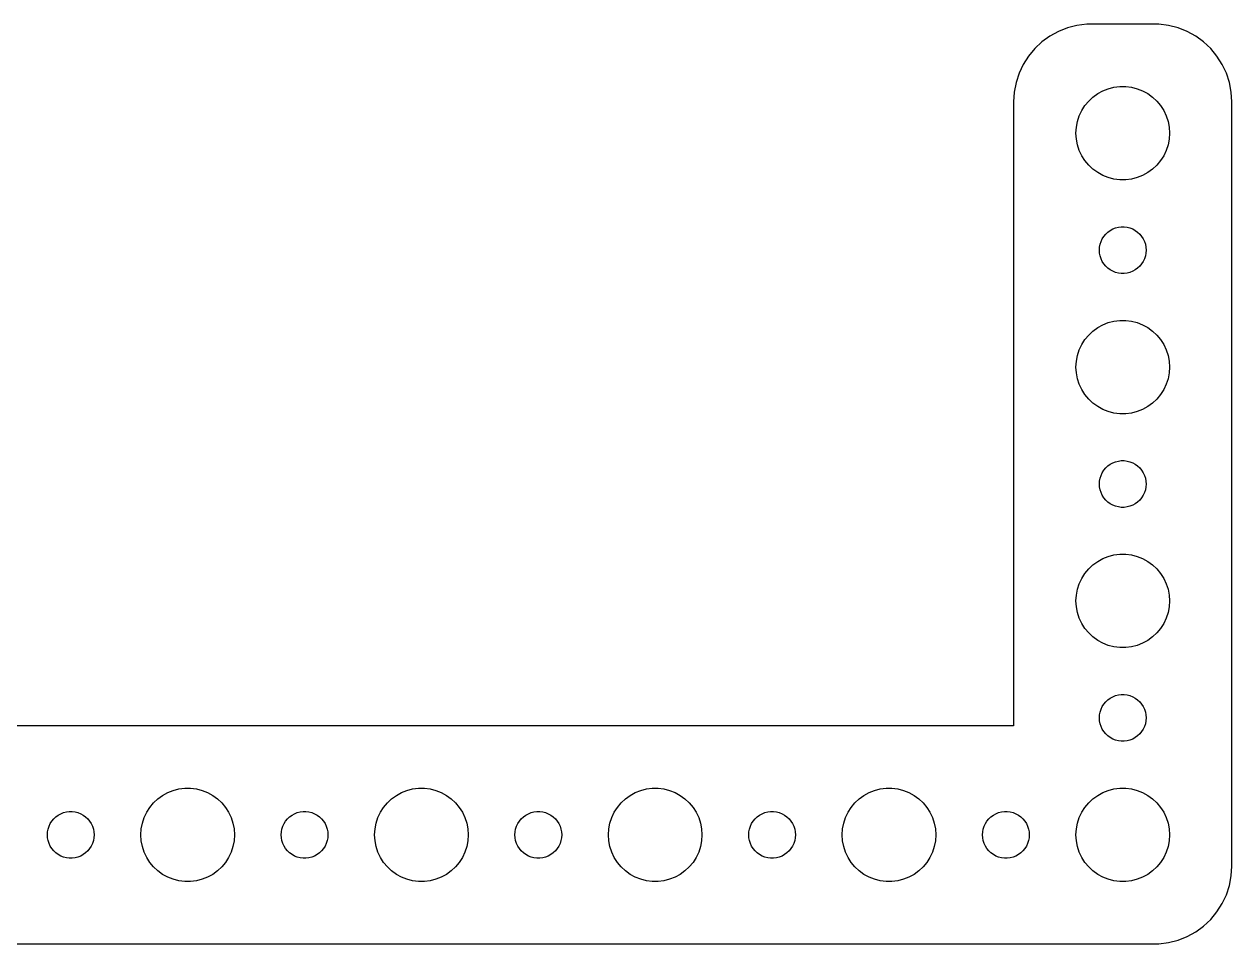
# Model space of a CAD drawing. Header units: metres. Extents: x -74 to 74, y -29 to 29.
# Drawn here: x -3 to 74.5, y -29.5 to 29.5 of the extents above; entities that cross this region are included whole.
import ezdxf

# ---------------------------------------------------------------- set-up
doc = ezdxf.new("R2010")
doc.units = ezdxf.units.M

msp = doc.modelspace()

# ---------------------------------------------------------------- linework, layer by layer
for p, q in [((65.1861, 29.4901), (64.5631, 29.4114)), ((69.8139, 29.4901), (65.1861, 29.4901)), ((70.4369, 29.4114), (69.8139, 29.4901)), ((62.8209, 28.7216), (62.3129, 28.3526)), ((63.3711, 29.0241), (62.8209, 28.7216)), ((63.9549, 29.2553), (63.3711, 29.0241)), ((64.5631, 29.4114), (63.9549, 29.2553)), ((71.0451, 29.2553), (70.4369, 29.4114)), ((71.6289, 29.0241), (71.0451, 29.2553)), ((72.1791, 28.7216), (71.6289, 29.0241)), ((72.6871, 28.3526), (72.1791, 28.7216)), ((61.8551, 27.9227), (61.4549, 27.4389)), ((62.3129, 28.3526), (61.8551, 27.9227)), ((73.1448, 27.9227), (72.6871, 28.3526)), ((73.5451, 27.4389), (73.1448, 27.9227)), ((61.4549, 27.4389), (61.1185, 26.9088)), ((73.8815, 26.9088), (73.5451, 27.4389)), ((61.1185, 26.9088), (60.8511, 26.3406)), ((74.1489, 26.3406), (73.8815, 26.9088)), ((60.6571, 25.7434), (60.5394, 25.1267)), ((60.8511, 26.3406), (60.6571, 25.7434)), ((74.3429, 25.7434), (74.1489, 26.3406)), ((74.4606, 25.1267), (74.3429, 25.7434)), ((60.5394, 25.1267), (60.5, 24.5)), ((65.3131, 24.5536), (65.5877, 24.8115)), ((65.5877, 24.8115), (65.8925, 25.033)), ((65.8925, 25.033), (66.2227, 25.2145)), ((66.2227, 25.2145), (66.573, 25.3532)), ((66.573, 25.3532), (66.9379, 25.4469)), ((66.9379, 25.4469), (67.3116, 25.4941)), ((67.3116, 25.4941), (67.6884, 25.4941)), ((67.6884, 25.4941), (68.0621, 25.4469)), ((68.0621, 25.4469), (68.427, 25.3532)), ((68.427, 25.3532), (68.7773, 25.2145)), ((68.7773, 25.2145), (69.1075, 25.033)), ((69.1075, 25.033), (69.4123, 24.8115)), ((69.4123, 24.8115), (69.6869, 24.5536)), ((74.5, 24.5), (74.4606, 25.1267)), ((60.5, 24.5), (60.5, -15.5099)), ((64.8711, 23.9453), (65.073, 24.2634)), ((65.073, 24.2634), (65.3131, 24.5536)), ((69.6869, 24.5536), (69.927, 24.2634)), ((69.927, 24.2634), (70.1289, 23.9453)), ((74.5, -24.5), (74.5, 24.5)), ((64.5943, 23.2461), (64.7107, 23.6044)), ((64.7107, 23.6044), (64.8711, 23.9453)), ((70.1289, 23.9453), (70.2893, 23.6044)), ((70.2893, 23.6044), (70.4057, 23.2461)), ((64.5, 22.5), (64.5237, 22.876)), ((64.5237, 22.124), (64.5, 22.5)), ((64.5237, 22.876), (64.5943, 23.2461)), ((70.4057, 23.2461), (70.4763, 22.876)), ((70.4763, 22.876), (70.5, 22.5)), ((70.5, 22.5), (70.4763, 22.124)), ((64.5943, 21.7539), (64.5237, 22.124)), ((64.7107, 21.3956), (64.5943, 21.7539)), ((70.4057, 21.7539), (70.2893, 21.3956)), ((70.4763, 22.124), (70.4057, 21.7539)), ((64.8711, 21.0547), (64.7107, 21.3956)), ((65.073, 20.7366), (64.8711, 21.0547)), ((70.1289, 21.0547), (69.927, 20.7366)), ((70.2893, 21.3956), (70.1289, 21.0547)), ((65.3131, 20.4464), (65.073, 20.7366)), ((65.5877, 20.1884), (65.3131, 20.4464)), ((65.8925, 19.967), (65.5877, 20.1884)), ((69.4123, 20.1884), (69.1075, 19.967)), ((69.6869, 20.4464), (69.4123, 20.1884)), ((69.927, 20.7366), (69.6869, 20.4464)), ((66.2227, 19.7855), (65.8925, 19.967)), ((66.573, 19.6468), (66.2227, 19.7855)), ((66.9379, 19.5531), (66.573, 19.6468)), ((67.3116, 19.5059), (66.9379, 19.5531)), ((67.6884, 19.5059), (67.3116, 19.5059)), ((68.0621, 19.5531), (67.6884, 19.5059)), ((68.427, 19.6468), (68.0621, 19.5531)), ((68.7773, 19.7855), (68.427, 19.6468)), ((69.1075, 19.967), (68.7773, 19.7855)), ((66.6963, 16.2665), (66.8613, 16.3572)), ((66.8613, 16.3572), (67.0365, 16.4266)), ((67.0365, 16.4266), (67.2189, 16.4734)), ((67.2189, 16.4734), (67.4058, 16.497)), ((67.4058, 16.497), (67.5942, 16.497)), ((67.5942, 16.497), (67.7811, 16.4734)), ((67.7811, 16.4734), (67.9635, 16.4266)), ((67.9635, 16.4266), (68.1387, 16.3572)), ((68.1387, 16.3572), (68.3037, 16.2665)), ((66.0471, 15.373), (66.1053, 15.5522)), ((66.1053, 15.5522), (66.1855, 15.7226)), ((66.1855, 15.7226), (66.2865, 15.8817)), ((66.2865, 15.8817), (66.4065, 16.0268)), ((66.4065, 16.0268), (66.5439, 16.1558)), ((66.5439, 16.1558), (66.6963, 16.2665)), ((68.3037, 16.2665), (68.4561, 16.1558)), ((68.4561, 16.1558), (68.5934, 16.0268)), ((68.5934, 16.0268), (68.7135, 15.8817)), ((68.7135, 15.8817), (68.8145, 15.7226)), ((68.8145, 15.7226), (68.8947, 15.5522)), ((68.8947, 15.5522), (68.9529, 15.373)), ((66, 15), (66.0118, 15.188)), ((66.0118, 14.812), (66, 15)), ((66.0118, 15.188), (66.0471, 15.373)), ((66.0471, 14.627), (66.0118, 14.812)), ((68.9529, 15.373), (68.9882, 15.188)), ((68.9882, 14.812), (68.9529, 14.627)), ((68.9882, 15.188), (69, 15)), ((69, 15), (68.9882, 14.812)), ((66.1053, 14.4478), (66.0471, 14.627)), ((66.1855, 14.2774), (66.1053, 14.4478)), ((66.2865, 14.1183), (66.1855, 14.2774)), ((66.4065, 13.9732), (66.2865, 14.1183)), ((66.5439, 13.8442), (66.4065, 13.9732)), ((68.5934, 13.9732), (68.4561, 13.8442)), ((68.7135, 14.1183), (68.5934, 13.9732)), ((68.8145, 14.2774), (68.7135, 14.1183)), ((68.8947, 14.4478), (68.8145, 14.2774)), ((68.9529, 14.627), (68.8947, 14.4478)), ((66.6963, 13.7335), (66.5439, 13.8442)), ((66.8613, 13.6427), (66.6963, 13.7335)), ((67.0365, 13.5734), (66.8613, 13.6427)), ((67.2189, 13.5266), (67.0365, 13.5734)), ((67.4058, 13.5029), (67.2189, 13.5266)), ((67.5942, 13.5029), (67.4058, 13.5029)), ((67.7811, 13.5266), (67.5942, 13.5029)), ((67.9635, 13.5734), (67.7811, 13.5266)), ((68.1387, 13.6427), (67.9635, 13.5734)), ((68.3037, 13.7335), (68.1387, 13.6427)), ((68.4561, 13.8442), (68.3037, 13.7335)), ((65.8925, 10.033), (66.2227, 10.2145)), ((66.2227, 10.2145), (66.573, 10.3532)), ((66.573, 10.3532), (66.9379, 10.4469)), ((66.9379, 10.4469), (67.3116, 10.4941)), ((67.3116, 10.4941), (67.6884, 10.4941)), ((67.6884, 10.4941), (68.0621, 10.4469)), ((68.0621, 10.4469), (68.427, 10.3532)), ((68.427, 10.3532), (68.7773, 10.2145)), ((68.7773, 10.2145), (69.1075, 10.033)), ((65.073, 9.26335), (65.3131, 9.55363)), ((65.3131, 9.55363), (65.5877, 9.81154)), ((65.5877, 9.81154), (65.8925, 10.033)), ((69.1075, 10.033), (69.4123, 9.81154)), ((69.4123, 9.81154), (69.6869, 9.55363)), ((69.6869, 9.55363), (69.927, 9.26335)), ((64.5943, 8.24606), (64.7107, 8.60437)), ((64.7107, 8.60437), (64.8711, 8.94525)), ((64.8711, 8.94525), (65.073, 9.26335)), ((69.927, 9.26335), (70.1289, 8.94525)), ((70.1289, 8.94525), (70.2893, 8.60437)), ((70.2893, 8.60437), (70.4057, 8.24606)), ((64.5, 7.5), (64.5237, 7.87599)), ((64.5237, 7.87599), (64.5943, 8.24606)), ((70.4057, 8.24606), (70.4763, 7.87599)), ((70.4763, 7.87599), (70.5, 7.5)), ((64.5237, 7.12399), (64.5, 7.5)), ((64.5943, 6.75392), (64.5237, 7.12399)), ((70.4763, 7.12399), (70.4057, 6.75392)), ((70.5, 7.5), (70.4763, 7.12399)), ((64.7107, 6.39561), (64.5943, 6.75392)), ((64.8711, 6.05473), (64.7107, 6.39561)), ((70.2893, 6.39561), (70.1289, 6.05473)), ((70.4057, 6.75392), (70.2893, 6.39561)), ((65.073, 5.73663), (64.8711, 6.05473)), ((65.3131, 5.44635), (65.073, 5.73663)), ((65.5877, 5.18845), (65.3131, 5.44635)), ((69.6869, 5.44635), (69.4123, 5.18845)), ((69.927, 5.73663), (69.6869, 5.44635)), ((70.1289, 6.05473), (69.927, 5.73663)), ((65.8925, 4.96701), (65.5877, 5.18845)), ((66.2227, 4.78551), (65.8925, 4.96701)), ((66.573, 4.64682), (66.2227, 4.78551)), ((68.7773, 4.78551), (68.427, 4.64682)), ((69.1075, 4.96701), (68.7773, 4.78551)), ((69.4123, 5.18845), (69.1075, 4.96701)), ((66.9379, 4.55313), (66.573, 4.64682)), ((67.3116, 4.50591), (66.9379, 4.55313)), ((67.6884, 4.50591), (67.3116, 4.50591)), ((68.0621, 4.55313), (67.6884, 4.50591)), ((68.427, 4.64682), (68.0621, 4.55313)), ((66.1855, 0.72263), (66.2865, 0.88167)), ((66.2865, 0.88167), (66.4065, 1.02681)), ((66.4065, 1.02681), (66.5439, 1.15576)), ((66.5439, 1.15576), (66.6963, 1.26648)), ((66.6963, 1.26648), (66.8613, 1.35724)), ((66.8613, 1.35724), (67.0365, 1.42657)), ((67.0365, 1.42657), (67.2189, 1.47342)), ((67.2189, 1.47342), (67.4058, 1.49704)), ((67.4058, 1.49704), (67.5942, 1.49704)), ((67.5942, 1.49704), (67.7811, 1.47342)), ((67.7811, 1.47342), (67.9635, 1.42657)), ((67.9635, 1.42657), (68.1387, 1.35724)), ((68.1387, 1.35724), (68.3037, 1.26648)), ((68.3037, 1.26648), (68.4561, 1.15576)), ((68.4561, 1.15576), (68.5934, 1.02681)), ((68.5934, 1.02681), (68.7135, 0.88167)), ((68.7135, 0.88167), (68.8145, 0.72263)), ((66, 0), (66.0118, 0.18799)), ((66.0118, -0.18799), (66, 0)), ((66.0118, 0.18799), (66.0471, 0.37303)), ((66.0471, 0.37303), (66.1053, 0.55219)), ((66.1053, 0.55219), (66.1855, 0.72263)), ((68.8145, 0.72263), (68.8947, 0.55219)), ((68.8947, 0.55219), (68.9529, 0.37303)), ((68.9529, 0.37303), (68.9882, 0.18799)), ((68.9882, 0.18799), (69, 0)), ((69, 0), (68.9882, -0.18799)), ((66.0471, -0.37303), (66.0118, -0.18799)), ((66.1053, -0.55219), (66.0471, -0.37303)), ((66.1855, -0.72263), (66.1053, -0.55219)), ((66.2865, -0.88167), (66.1855, -0.72263)), ((68.8145, -0.72263), (68.7135, -0.88167)), ((68.8947, -0.55219), (68.8145, -0.72263)), ((68.9529, -0.37303), (68.8947, -0.55219)), ((68.9882, -0.18799), (68.9529, -0.37303)), ((66.4065, -1.02681), (66.2865, -0.88167)), ((66.5439, -1.15576), (66.4065, -1.02681)), ((66.6963, -1.26648), (66.5439, -1.15576)), ((66.8613, -1.35724), (66.6963, -1.26648)), ((67.0365, -1.42657), (66.8613, -1.35724)), ((67.2189, -1.47342), (67.0365, -1.42657)), ((67.4058, -1.49704), (67.2189, -1.47342)), ((67.5942, -1.49704), (67.4058, -1.49704)), ((67.7811, -1.47342), (67.5942, -1.49704)), ((67.9635, -1.42657), (67.7811, -1.47342)), ((68.1387, -1.35724), (67.9635, -1.42657)), ((68.3037, -1.26648), (68.1387, -1.35724)), ((68.4561, -1.15576), (68.3037, -1.26648)), ((68.5934, -1.02681), (68.4561, -1.15576)), ((68.7135, -0.88167), (68.5934, -1.02681)), ((66.2227, -4.78551), (66.573, -4.64682)), ((66.573, -4.64682), (66.9379, -4.55313)), ((66.9379, -4.55313), (67.3116, -4.50591)), ((67.3116, -4.50591), (67.6884, -4.50591)), ((67.6884, -4.50591), (68.0621, -4.55313)), ((68.0621, -4.55313), (68.427, -4.64682)), ((68.427, -4.64682), (68.7773, -4.78551)), ((65.3131, -5.44635), (65.5877, -5.18845)), ((65.5877, -5.18845), (65.8925, -4.96701)), ((65.8925, -4.96701), (66.2227, -4.78551)), ((68.7773, -4.78551), (69.1075, -4.96701)), ((69.1075, -4.96701), (69.4123, -5.18845)), ((69.4123, -5.18845), (69.6869, -5.44635)), ((64.7107, -6.39561), (64.8711, -6.05473)), ((64.8711, -6.05473), (65.073, -5.73663)), ((65.073, -5.73663), (65.3131, -5.44635)), ((69.6869, -5.44635), (69.927, -5.73663)), ((69.927, -5.73663), (70.1289, -6.05473)), ((70.1289, -6.05473), (70.2893, -6.39561)), ((64.5237, -7.12399), (64.5943, -6.75392)), ((64.5943, -6.75392), (64.7107, -6.39561)), ((70.2893, -6.39561), (70.4057, -6.75392)), ((70.4057, -6.75392), (70.4763, -7.12399)), ((64.5, -7.5), (64.5237, -7.12399)), ((64.5237, -7.87599), (64.5, -7.5)), ((70.4763, -7.12399), (70.5, -7.5)), ((70.5, -7.5), (70.4763, -7.87599)), ((64.5943, -8.24606), (64.5237, -7.87599)), ((64.7107, -8.60437), (64.5943, -8.24606)), ((70.4057, -8.24606), (70.2893, -8.60437)), ((70.4763, -7.87599), (70.4057, -8.24606)), ((64.8711, -8.94525), (64.7107, -8.60437)), ((65.073, -9.26335), (64.8711, -8.94525)), ((65.3131, -9.55363), (65.073, -9.26335)), ((69.927, -9.26335), (69.6869, -9.55363)), ((70.1289, -8.94525), (69.927, -9.26335)), ((70.2893, -8.60437), (70.1289, -8.94525)), ((65.5877, -9.81154), (65.3131, -9.55363)), ((65.8925, -10.033), (65.5877, -9.81154)), ((66.2227, -10.2145), (65.8925, -10.033)), ((69.1075, -10.033), (68.7773, -10.2145)), ((69.4123, -9.81154), (69.1075, -10.033)), ((69.6869, -9.55363), (69.4123, -9.81154)), ((66.573, -10.3532), (66.2227, -10.2145)), ((66.9379, -10.4469), (66.573, -10.3532)), ((67.3116, -10.4941), (66.9379, -10.4469)), ((67.6884, -10.4941), (67.3116, -10.4941)), ((68.0621, -10.4469), (67.6884, -10.4941)), ((68.427, -10.3532), (68.0621, -10.4469)), ((68.7773, -10.2145), (68.427, -10.3532)), ((66.4065, -13.9732), (66.5439, -13.8442)), ((66.5439, -13.8442), (66.6963, -13.7335)), ((66.6963, -13.7335), (66.8613, -13.6427)), ((66.8613, -13.6427), (67.0365, -13.5734)), ((67.0365, -13.5734), (67.2189, -13.5266)), ((67.2189, -13.5266), (67.4058, -13.5029)), ((67.4058, -13.5029), (67.5942, -13.5029)), ((67.5942, -13.5029), (67.7811, -13.5266)), ((67.7811, -13.5266), (67.9635, -13.5734)), ((67.9635, -13.5734), (68.1387, -13.6427)), ((68.1387, -13.6427), (68.3037, -13.7335)), ((68.3037, -13.7335), (68.4561, -13.8442)), ((68.4561, -13.8442), (68.5934, -13.9732)), ((66.0118, -14.812), (66.0471, -14.627)), ((66.0471, -14.627), (66.1053, -14.4478)), ((66.1053, -14.4478), (66.1855, -14.2774)), ((66.1855, -14.2774), (66.2865, -14.1183)), ((66.2865, -14.1183), (66.4065, -13.9732)), ((68.5934, -13.9732), (68.7135, -14.1183)), ((68.7135, -14.1183), (68.8145, -14.2774)), ((68.8145, -14.2774), (68.8947, -14.4478)), ((68.8947, -14.4478), (68.9529, -14.627)), ((68.9529, -14.627), (68.9882, -14.812)), ((66, -15), (66.0118, -14.812)), ((66.0118, -15.188), (66, -15)), ((66.0471, -15.373), (66.0118, -15.188)), ((66.1053, -15.5522), (66.0471, -15.373)), ((68.9529, -15.373), (68.8947, -15.5522)), ((68.9882, -15.188), (68.9529, -15.373)), ((68.9882, -14.812), (69, -15)), ((69, -15), (68.9882, -15.188)), ((60.5, -15.5099), (-60.5, -15.5099)), ((66.1855, -15.7226), (66.1053, -15.5522)), ((66.2865, -15.8817), (66.1855, -15.7226)), ((66.4065, -16.0268), (66.2865, -15.8817)), ((66.5439, -16.1558), (66.4065, -16.0268)), ((66.6963, -16.2665), (66.5439, -16.1558)), ((66.8613, -16.3572), (66.6963, -16.2665)), ((68.3037, -16.2665), (68.1387, -16.3572)), ((68.4561, -16.1558), (68.3037, -16.2665)), ((68.5934, -16.0268), (68.4561, -16.1558)), ((68.7135, -15.8817), (68.5934, -16.0268)), ((68.8145, -15.7226), (68.7135, -15.8817)), ((68.8947, -15.5522), (68.8145, -15.7226)), ((67.0365, -16.4266), (66.8613, -16.3572)), ((67.2189, -16.4734), (67.0365, -16.4266)), ((67.4058, -16.497), (67.2189, -16.4734)), ((67.5942, -16.497), (67.4058, -16.497)), ((67.7811, -16.4734), (67.5942, -16.497)), ((67.9635, -16.4266), (67.7811, -16.4734)), ((68.1387, -16.3572), (67.9635, -16.4266)), ((5.58772, -20.1884), (5.89252, -19.967)), ((5.89252, -19.967), (6.22266, -19.7855)), ((6.22266, -19.7855), (6.57294, -19.6468)), ((6.57294, -19.6468), (6.93785, -19.5531)), ((6.93785, -19.5531), (7.31161, -19.5059)), ((7.31161, -19.5059), (7.68837, -19.5059)), ((7.68837, -19.5059), (8.06213, -19.5531)), ((8.06213, -19.5531), (8.42705, -19.6468)), ((8.42705, -19.6468), (8.77733, -19.7855)), ((8.77733, -19.7855), (9.10747, -19.967)), ((9.10747, -19.967), (9.41226, -20.1884)), ((20.5877, -20.1884), (20.8925, -19.967)), ((20.8925, -19.967), (21.2227, -19.7855)), ((21.2227, -19.7855), (21.5729, -19.6468)), ((21.5729, -19.6468), (21.9379, -19.5531)), ((21.9379, -19.5531), (22.3116, -19.5059)), ((22.3116, -19.5059), (22.6884, -19.5059)), ((22.6884, -19.5059), (23.0621, -19.5531)), ((23.0621, -19.5531), (23.427, -19.6468)), ((23.427, -19.6468), (23.7773, -19.7855)), ((23.7773, -19.7855), (24.1075, -19.967)), ((24.1075, -19.967), (24.4123, -20.1884)), ((35.5877, -20.1884), (35.8925, -19.967)), ((35.8925, -19.967), (36.2227, -19.7855)), ((36.2227, -19.7855), (36.5729, -19.6468)), ((36.5729, -19.6468), (36.9379, -19.5531)), ((36.9379, -19.5531), (37.3116, -19.5059)), ((37.3116, -19.5059), (37.6884, -19.5059)), ((37.6884, -19.5059), (38.0621, -19.5531)), ((38.0621, -19.5531), (38.427, -19.6468)), ((38.427, -19.6468), (38.7773, -19.7855)), ((38.7773, -19.7855), (39.1075, -19.967)), ((39.1075, -19.967), (39.4123, -20.1884)), ((50.5877, -20.1884), (50.8925, -19.967)), ((50.8925, -19.967), (51.2227, -19.7855)), ((51.2227, -19.7855), (51.5729, -19.6468)), ((51.5729, -19.6468), (51.9379, -19.5531)), ((51.9379, -19.5531), (52.3116, -19.5059)), ((52.3116, -19.5059), (52.6884, -19.5059)), ((52.6884, -19.5059), (53.0621, -19.5531)), ((53.0621, -19.5531), (53.427, -19.6468)), ((53.427, -19.6468), (53.7773, -19.7855)), ((53.7773, -19.7855), (54.1075, -19.967)), ((54.1075, -19.967), (54.4123, -20.1884)), ((65.5877, -20.1884), (65.8925, -19.967)), ((65.8925, -19.967), (66.2227, -19.7855)), ((66.2227, -19.7855), (66.573, -19.6468)), ((66.573, -19.6468), (66.9379, -19.5531)), ((66.9379, -19.5531), (67.3116, -19.5059)), ((67.3116, -19.5059), (67.6884, -19.5059)), ((67.6884, -19.5059), (68.0621, -19.5531)), ((68.0621, -19.5531), (68.427, -19.6468)), ((68.427, -19.6468), (68.7773, -19.7855)), ((68.7773, -19.7855), (69.1075, -19.967)), ((69.1075, -19.967), (69.4123, -20.1884)), ((4.87108, -21.0547), (5.07294, -20.7366)), ((5.07294, -20.7366), (5.31308, -20.4464)), ((5.31308, -20.4464), (5.58772, -20.1884)), ((9.41226, -20.1884), (9.6869, -20.4464)), ((9.6869, -20.4464), (9.92705, -20.7366)), ((9.92705, -20.7366), (10.1289, -21.0547)), ((19.8711, -21.0547), (20.0729, -20.7366)), ((20.0729, -20.7366), (20.3131, -20.4464)), ((20.3131, -20.4464), (20.5877, -20.1884)), ((24.4123, -20.1884), (24.6869, -20.4464)), ((24.6869, -20.4464), (24.927, -20.7366)), ((24.927, -20.7366), (25.1289, -21.0547)), ((34.8711, -21.0547), (35.0729, -20.7366)), ((35.0729, -20.7366), (35.3131, -20.4464)), ((35.3131, -20.4464), (35.5877, -20.1884)), ((39.4123, -20.1884), (39.6869, -20.4464)), ((39.6869, -20.4464), (39.927, -20.7366)), ((39.927, -20.7366), (40.1289, -21.0547)), ((49.8711, -21.0547), (50.0729, -20.7366)), ((50.0729, -20.7366), (50.3131, -20.4464)), ((50.3131, -20.4464), (50.5877, -20.1884)), ((54.4123, -20.1884), (54.6869, -20.4464)), ((54.6869, -20.4464), (54.927, -20.7366)), ((54.927, -20.7366), (55.1289, -21.0547)), ((64.8711, -21.0547), (65.073, -20.7366)), ((65.073, -20.7366), (65.3131, -20.4464)), ((65.3131, -20.4464), (65.5877, -20.1884)), ((69.4123, -20.1884), (69.6869, -20.4464)), ((69.6869, -20.4464), (69.927, -20.7366)), ((69.927, -20.7366), (70.1289, -21.0547)), ((-1.31445, -21.7774), (-1.21352, -21.6183)), ((-1.21352, -21.6183), (-1.09344, -21.4732)), ((-1.09344, -21.4732), (-0.95613, -21.3442)), ((-0.95613, -21.3442), (-0.80373, -21.2335)), ((-0.80373, -21.2335), (-0.63866, -21.1427)), ((-0.63866, -21.1427), (-0.46352, -21.0734)), ((-0.46352, -21.0734), (-0.28107, -21.0266)), ((-0.28107, -21.0266), (-0.09418, -21.003)), ((-0.09418, -21.003), (0.09418, -21.003)), ((0.09418, -21.003), (0.28107, -21.0266)), ((0.28107, -21.0266), (0.46352, -21.0734)), ((0.46352, -21.0734), (0.63866, -21.1427)), ((0.63866, -21.1427), (0.80373, -21.2335)), ((0.80373, -21.2335), (0.95613, -21.3442)), ((0.95613, -21.3442), (1.09344, -21.4732)), ((1.09344, -21.4732), (1.21352, -21.6183)), ((1.21352, -21.6183), (1.31445, -21.7774)), ((4.59424, -21.7539), (4.71066, -21.3956)), ((4.71066, -21.3956), (4.87108, -21.0547)), ((10.1289, -21.0547), (10.2893, -21.3956)), ((10.2893, -21.3956), (10.4057, -21.7539)), ((13.6855, -21.7774), (13.7865, -21.6183)), ((13.7865, -21.6183), (13.9065, -21.4732)), ((13.9065, -21.4732), (14.0439, -21.3442)), ((14.0439, -21.3442), (14.1963, -21.2335)), ((14.1963, -21.2335), (14.3613, -21.1427)), ((14.3613, -21.1427), (14.5365, -21.0734)), ((14.5365, -21.0734), (14.7189, -21.0266)), ((14.7189, -21.0266), (14.9058, -21.003)), ((14.9058, -21.003), (15.0942, -21.003)), ((15.0942, -21.003), (15.2811, -21.0266)), ((15.2811, -21.0266), (15.4635, -21.0734)), ((15.4635, -21.0734), (15.6387, -21.1427)), ((15.6387, -21.1427), (15.8037, -21.2335)), ((15.8037, -21.2335), (15.9561, -21.3442)), ((15.9561, -21.3442), (16.0934, -21.4732)), ((16.0934, -21.4732), (16.2135, -21.6183)), ((16.2135, -21.6183), (16.3145, -21.7774)), ((19.5942, -21.7539), (19.7107, -21.3956)), ((19.7107, -21.3956), (19.8711, -21.0547)), ((25.1289, -21.0547), (25.2893, -21.3956)), ((25.2893, -21.3956), (25.4057, -21.7539)), ((28.6855, -21.7774), (28.7865, -21.6183)), ((28.7865, -21.6183), (28.9065, -21.4732)), ((28.9065, -21.4732), (29.0439, -21.3442)), ((29.0439, -21.3442), (29.1963, -21.2335)), ((29.1963, -21.2335), (29.3613, -21.1427)), ((29.3613, -21.1427), (29.5365, -21.0734)), ((29.5365, -21.0734), (29.7189, -21.0266)), ((29.7189, -21.0266), (29.9058, -21.003)), ((29.9058, -21.003), (30.0942, -21.003)), ((30.0942, -21.003), (30.2811, -21.0266)), ((30.2811, -21.0266), (30.4635, -21.0734)), ((30.4635, -21.0734), (30.6387, -21.1427)), ((30.6387, -21.1427), (30.8037, -21.2335)), ((30.8037, -21.2335), (30.9561, -21.3442)), ((30.9561, -21.3442), (31.0934, -21.4732)), ((31.0934, -21.4732), (31.2135, -21.6183)), ((31.2135, -21.6183), (31.3145, -21.7774)), ((34.5942, -21.7539), (34.7107, -21.3956)), ((34.7107, -21.3956), (34.8711, -21.0547)), ((40.1289, -21.0547), (40.2893, -21.3956)), ((40.2893, -21.3956), (40.4057, -21.7539)), ((43.6855, -21.7774), (43.7865, -21.6183)), ((43.7865, -21.6183), (43.9065, -21.4732)), ((43.9065, -21.4732), (44.0439, -21.3442)), ((44.0439, -21.3442), (44.1963, -21.2335)), ((44.1963, -21.2335), (44.3613, -21.1427)), ((44.3613, -21.1427), (44.5365, -21.0734)), ((44.5365, -21.0734), (44.7189, -21.0266)), ((44.7189, -21.0266), (44.9058, -21.003)), ((44.9058, -21.003), (45.0942, -21.003)), ((45.0942, -21.003), (45.2811, -21.0266)), ((45.2811, -21.0266), (45.4635, -21.0734)), ((45.4635, -21.0734), (45.6387, -21.1427)), ((45.6387, -21.1427), (45.8037, -21.2335)), ((45.8037, -21.2335), (45.9561, -21.3442)), ((45.9561, -21.3442), (46.0934, -21.4732)), ((46.0934, -21.4732), (46.2135, -21.6183)), ((46.2135, -21.6183), (46.3145, -21.7774)), ((49.5942, -21.7539), (49.7107, -21.3956)), ((49.7107, -21.3956), (49.8711, -21.0547)), ((55.1289, -21.0547), (55.2893, -21.3956)), ((55.2893, -21.3956), (55.4057, -21.7539)), ((58.6855, -21.7774), (58.7865, -21.6183)), ((58.7865, -21.6183), (58.9065, -21.4732)), ((58.9065, -21.4732), (59.0439, -21.3442)), ((59.0439, -21.3442), (59.1963, -21.2335)), ((59.1963, -21.2335), (59.3613, -21.1427)), ((59.3613, -21.1427), (59.5365, -21.0734)), ((59.5365, -21.0734), (59.7189, -21.0266)), ((59.7189, -21.0266), (59.9058, -21.003)), ((59.9058, -21.003), (60.0942, -21.003)), ((60.0942, -21.003), (60.2811, -21.0266)), ((60.2811, -21.0266), (60.4635, -21.0734)), ((60.4635, -21.0734), (60.6387, -21.1427)), ((60.6387, -21.1427), (60.8037, -21.2335)), ((60.8037, -21.2335), (60.9561, -21.3442)), ((60.9561, -21.3442), (61.0934, -21.4732)), ((61.0934, -21.4732), (61.2135, -21.6183)), ((61.2135, -21.6183), (61.3145, -21.7774)), ((64.5943, -21.7539), (64.7107, -21.3956)), ((64.7107, -21.3956), (64.8711, -21.0547)), ((70.1289, -21.0547), (70.2893, -21.3956)), ((70.2893, -21.3956), (70.4057, -21.7539)), ((-1.5, -22.5), (-1.48816, -22.312)), ((-1.48816, -22.312), (-1.45287, -22.127)), ((-1.45287, -22.127), (-1.39465, -21.9478)), ((-1.39465, -21.9478), (-1.31445, -21.7774)), ((1.31445, -21.7774), (1.39465, -21.9478)), ((1.39465, -21.9478), (1.45287, -22.127)), ((1.45287, -22.127), (1.48816, -22.312)), ((1.48816, -22.312), (1.5, -22.5)), ((4.5, -22.5), (4.52365, -22.124)), ((4.52365, -22.124), (4.59424, -21.7539)), ((10.4057, -21.7539), (10.4763, -22.124)), ((10.4763, -22.124), (10.5, -22.5)), ((13.5, -22.5), (13.5118, -22.312)), ((13.5118, -22.312), (13.5471, -22.127)), ((13.5471, -22.127), (13.6053, -21.9478)), ((13.6053, -21.9478), (13.6855, -21.7774)), ((16.3145, -21.7774), (16.3947, -21.9478)), ((16.3947, -21.9478), (16.4529, -22.127)), ((16.4529, -22.127), (16.4882, -22.312)), ((16.4882, -22.312), (16.5, -22.5)), ((19.5, -22.5), (19.5237, -22.124)), ((19.5237, -22.124), (19.5942, -21.7539)), ((25.4057, -21.7539), (25.4763, -22.124)), ((25.4763, -22.124), (25.5, -22.5)), ((28.5, -22.5), (28.5118, -22.312)), ((28.5118, -22.312), (28.5471, -22.127)), ((28.5471, -22.127), (28.6053, -21.9478)), ((28.6053, -21.9478), (28.6855, -21.7774)), ((31.3145, -21.7774), (31.3947, -21.9478)), ((31.3947, -21.9478), (31.4529, -22.127)), ((31.4529, -22.127), (31.4882, -22.312)), ((31.4882, -22.312), (31.5, -22.5)), ((34.5, -22.5), (34.5237, -22.124)), ((34.5237, -22.124), (34.5942, -21.7539)), ((40.4057, -21.7539), (40.4763, -22.124)), ((40.4763, -22.124), (40.5, -22.5)), ((43.5, -22.5), (43.5118, -22.312)), ((43.5118, -22.312), (43.5471, -22.127)), ((43.5471, -22.127), (43.6053, -21.9478)), ((43.6053, -21.9478), (43.6855, -21.7774)), ((46.3145, -21.7774), (46.3947, -21.9478)), ((46.3947, -21.9478), (46.4529, -22.127)), ((46.4529, -22.127), (46.4882, -22.312)), ((46.4882, -22.312), (46.5, -22.5)), ((49.5, -22.5), (49.5237, -22.124)), ((49.5237, -22.124), (49.5942, -21.7539)), ((55.4057, -21.7539), (55.4763, -22.124)), ((55.4763, -22.124), (55.5, -22.5)), ((58.5, -22.5), (58.5118, -22.312)), ((58.5118, -22.312), (58.5471, -22.127)), ((58.5471, -22.127), (58.6053, -21.9478)), ((58.6053, -21.9478), (58.6855, -21.7774)), ((61.3145, -21.7774), (61.3947, -21.9478)), ((61.3947, -21.9478), (61.4529, -22.127)), ((61.4529, -22.127), (61.4882, -22.312)), ((61.4882, -22.312), (61.5, -22.5)), ((64.5, -22.5), (64.5237, -22.124)), ((64.5237, -22.124), (64.5943, -21.7539)), ((70.4057, -21.7539), (70.4763, -22.124)), ((70.4763, -22.124), (70.5, -22.5)), ((-1.48816, -22.688), (-1.5, -22.5)), ((-1.45287, -22.873), (-1.48816, -22.688)), ((-1.39465, -23.0522), (-1.45287, -22.873)), ((-1.31445, -23.2226), (-1.39465, -23.0522)), ((-1.21352, -23.3817), (-1.31445, -23.2226)), ((1.31445, -23.2226), (1.21352, -23.3817)), ((1.39465, -23.0522), (1.31445, -23.2226)), ((1.45287, -22.873), (1.39465, -23.0522)), ((1.48816, -22.688), (1.45287, -22.873)), ((1.5, -22.5), (1.48816, -22.688)), ((4.52365, -22.876), (4.5, -22.5)), ((4.59424, -23.2461), (4.52365, -22.876)), ((4.71066, -23.6044), (4.59424, -23.2461)), ((10.4057, -23.2461), (10.2893, -23.6044)), ((10.4763, -22.876), (10.4057, -23.2461)), ((10.5, -22.5), (10.4763, -22.876)), ((13.5118, -22.688), (13.5, -22.5)), ((13.5471, -22.873), (13.5118, -22.688)), ((13.6053, -23.0522), (13.5471, -22.873)), ((13.6855, -23.2226), (13.6053, -23.0522)), ((13.7865, -23.3817), (13.6855, -23.2226)), ((16.3145, -23.2226), (16.2135, -23.3817)), ((16.3947, -23.0522), (16.3145, -23.2226)), ((16.4529, -22.873), (16.3947, -23.0522)), ((16.4882, -22.688), (16.4529, -22.873)), ((16.5, -22.5), (16.4882, -22.688)), ((19.5237, -22.876), (19.5, -22.5)), ((19.5942, -23.2461), (19.5237, -22.876)), ((19.7107, -23.6044), (19.5942, -23.2461)), ((25.4057, -23.2461), (25.2893, -23.6044)), ((25.4763, -22.876), (25.4057, -23.2461)), ((25.5, -22.5), (25.4763, -22.876)), ((28.5118, -22.688), (28.5, -22.5)), ((28.5471, -22.873), (28.5118, -22.688)), ((28.6053, -23.0522), (28.5471, -22.873)), ((28.6855, -23.2226), (28.6053, -23.0522)), ((28.7865, -23.3817), (28.6855, -23.2226)), ((31.3145, -23.2226), (31.2135, -23.3817)), ((31.3947, -23.0522), (31.3145, -23.2226)), ((31.4529, -22.873), (31.3947, -23.0522)), ((31.4882, -22.688), (31.4529, -22.873)), ((31.5, -22.5), (31.4882, -22.688)), ((34.5237, -22.876), (34.5, -22.5)), ((34.5942, -23.2461), (34.5237, -22.876)), ((34.7107, -23.6044), (34.5942, -23.2461)), ((40.4057, -23.2461), (40.2893, -23.6044)), ((40.4763, -22.876), (40.4057, -23.2461)), ((40.5, -22.5), (40.4763, -22.876)), ((43.5118, -22.688), (43.5, -22.5)), ((43.5471, -22.873), (43.5118, -22.688)), ((43.6053, -23.0522), (43.5471, -22.873)), ((43.6855, -23.2226), (43.6053, -23.0522)), ((43.7865, -23.3817), (43.6855, -23.2226)), ((46.3145, -23.2226), (46.2135, -23.3817)), ((46.3947, -23.0522), (46.3145, -23.2226)), ((46.4529, -22.873), (46.3947, -23.0522)), ((46.4882, -22.688), (46.4529, -22.873)), ((46.5, -22.5), (46.4882, -22.688)), ((49.5237, -22.876), (49.5, -22.5)), ((49.5942, -23.2461), (49.5237, -22.876)), ((49.7107, -23.6044), (49.5942, -23.2461)), ((55.4057, -23.2461), (55.2893, -23.6044)), ((55.4763, -22.876), (55.4057, -23.2461)), ((55.5, -22.5), (55.4763, -22.876)), ((58.5118, -22.688), (58.5, -22.5)), ((58.5471, -22.873), (58.5118, -22.688)), ((58.6053, -23.0522), (58.5471, -22.873)), ((58.6855, -23.2226), (58.6053, -23.0522)), ((58.7865, -23.3817), (58.6855, -23.2226)), ((61.3145, -23.2226), (61.2135, -23.3817)), ((61.3947, -23.0522), (61.3145, -23.2226)), ((61.4529, -22.873), (61.3947, -23.0522)), ((61.4882, -22.688), (61.4529, -22.873)), ((61.5, -22.5), (61.4882, -22.688)), ((64.5237, -22.876), (64.5, -22.5)), ((64.5943, -23.2461), (64.5237, -22.876)), ((64.7107, -23.6044), (64.5943, -23.2461)), ((70.4057, -23.2461), (70.2893, -23.6044)), ((70.4763, -22.876), (70.4057, -23.2461)), ((70.5, -22.5), (70.4763, -22.876)), ((-1.09344, -23.5268), (-1.21352, -23.3817)), ((-0.95613, -23.6558), (-1.09344, -23.5268)), ((-0.80373, -23.7665), (-0.95613, -23.6558)), ((-0.63866, -23.8572), (-0.80373, -23.7665)), ((-0.46352, -23.9266), (-0.63866, -23.8572)), ((-0.28107, -23.9734), (-0.46352, -23.9266)), ((-0.09418, -23.997), (-0.28107, -23.9734)), ((0.09418, -23.997), (-0.09418, -23.997)), ((0.28107, -23.9734), (0.09418, -23.997)), ((0.46352, -23.9266), (0.28107, -23.9734)), ((0.63866, -23.8572), (0.46352, -23.9266)), ((0.80373, -23.7665), (0.63866, -23.8572)), ((0.95613, -23.6558), (0.80373, -23.7665)), ((1.09344, -23.5268), (0.95613, -23.6558)), ((1.21352, -23.3817), (1.09344, -23.5268)), ((4.87108, -23.9453), (4.71066, -23.6044)), ((5.07294, -24.2634), (4.87108, -23.9453)), ((10.1289, -23.9453), (9.92705, -24.2634)), ((10.2893, -23.6044), (10.1289, -23.9453)), ((13.9065, -23.5268), (13.7865, -23.3817)), ((14.0439, -23.6558), (13.9065, -23.5268)), ((14.1963, -23.7665), (14.0439, -23.6558)), ((14.3613, -23.8572), (14.1963, -23.7665)), ((14.5365, -23.9266), (14.3613, -23.8572)), ((14.7189, -23.9734), (14.5365, -23.9266)), ((14.9058, -23.997), (14.7189, -23.9734)), ((15.0942, -23.997), (14.9058, -23.997)), ((15.2811, -23.9734), (15.0942, -23.997)), ((15.4635, -23.9266), (15.2811, -23.9734)), ((15.6387, -23.8572), (15.4635, -23.9266)), ((15.8037, -23.7665), (15.6387, -23.8572)), ((15.9561, -23.6558), (15.8037, -23.7665)), ((16.0934, -23.5268), (15.9561, -23.6558)), ((16.2135, -23.3817), (16.0934, -23.5268)), ((19.8711, -23.9453), (19.7107, -23.6044)), ((20.0729, -24.2634), (19.8711, -23.9453)), ((25.1289, -23.9453), (24.927, -24.2634)), ((25.2893, -23.6044), (25.1289, -23.9453)), ((28.9065, -23.5268), (28.7865, -23.3817)), ((29.0439, -23.6558), (28.9065, -23.5268)), ((29.1963, -23.7665), (29.0439, -23.6558)), ((29.3613, -23.8572), (29.1963, -23.7665)), ((29.5365, -23.9266), (29.3613, -23.8572)), ((29.7189, -23.9734), (29.5365, -23.9266)), ((29.9058, -23.997), (29.7189, -23.9734)), ((30.0942, -23.997), (29.9058, -23.997)), ((30.2811, -23.9734), (30.0942, -23.997)), ((30.4635, -23.9266), (30.2811, -23.9734)), ((30.6387, -23.8572), (30.4635, -23.9266)), ((30.8037, -23.7665), (30.6387, -23.8572)), ((30.9561, -23.6558), (30.8037, -23.7665)), ((31.0934, -23.5268), (30.9561, -23.6558)), ((31.2135, -23.3817), (31.0934, -23.5268)), ((34.8711, -23.9453), (34.7107, -23.6044)), ((35.0729, -24.2634), (34.8711, -23.9453)), ((40.1289, -23.9453), (39.927, -24.2634)), ((40.2893, -23.6044), (40.1289, -23.9453)), ((43.9065, -23.5268), (43.7865, -23.3817)), ((44.0439, -23.6558), (43.9065, -23.5268)), ((44.1963, -23.7665), (44.0439, -23.6558)), ((44.3613, -23.8572), (44.1963, -23.7665)), ((44.5365, -23.9266), (44.3613, -23.8572)), ((44.7189, -23.9734), (44.5365, -23.9266)), ((44.9058, -23.997), (44.7189, -23.9734)), ((45.0942, -23.997), (44.9058, -23.997)), ((45.2811, -23.9734), (45.0942, -23.997)), ((45.4635, -23.9266), (45.2811, -23.9734)), ((45.6387, -23.8572), (45.4635, -23.9266)), ((45.8037, -23.7665), (45.6387, -23.8572)), ((45.9561, -23.6558), (45.8037, -23.7665)), ((46.0934, -23.5268), (45.9561, -23.6558)), ((46.2135, -23.3817), (46.0934, -23.5268)), ((49.8711, -23.9453), (49.7107, -23.6044)), ((50.0729, -24.2634), (49.8711, -23.9453)), ((55.1289, -23.9453), (54.927, -24.2634)), ((55.2893, -23.6044), (55.1289, -23.9453)), ((58.9065, -23.5268), (58.7865, -23.3817)), ((59.0439, -23.6558), (58.9065, -23.5268)), ((59.1963, -23.7665), (59.0439, -23.6558)), ((59.3613, -23.8572), (59.1963, -23.7665)), ((59.5365, -23.9266), (59.3613, -23.8572)), ((59.7189, -23.9734), (59.5365, -23.9266)), ((59.9058, -23.997), (59.7189, -23.9734)), ((60.0942, -23.997), (59.9058, -23.997)), ((60.2811, -23.9734), (60.0942, -23.997)), ((60.4635, -23.9266), (60.2811, -23.9734)), ((60.6387, -23.8572), (60.4635, -23.9266)), ((60.8037, -23.7665), (60.6387, -23.8572)), ((60.9561, -23.6558), (60.8037, -23.7665)), ((61.0934, -23.5268), (60.9561, -23.6558)), ((61.2135, -23.3817), (61.0934, -23.5268)), ((64.8711, -23.9453), (64.7107, -23.6044)), ((65.073, -24.2634), (64.8711, -23.9453)), ((70.1289, -23.9453), (69.927, -24.2634)), ((70.2893, -23.6044), (70.1289, -23.9453)), ((5.31308, -24.5536), (5.07294, -24.2634)), ((5.58772, -24.8115), (5.31308, -24.5536)), ((9.6869, -24.5536), (9.41226, -24.8115)), ((9.92705, -24.2634), (9.6869, -24.5536)), ((20.3131, -24.5536), (20.0729, -24.2634)), ((20.5877, -24.8115), (20.3131, -24.5536)), ((24.6869, -24.5536), (24.4123, -24.8115)), ((24.927, -24.2634), (24.6869, -24.5536)), ((35.3131, -24.5536), (35.0729, -24.2634)), ((35.5877, -24.8115), (35.3131, -24.5536)), ((39.6869, -24.5536), (39.4123, -24.8115)), ((39.927, -24.2634), (39.6869, -24.5536)), ((50.3131, -24.5536), (50.0729, -24.2634)), ((50.5877, -24.8115), (50.3131, -24.5536)), ((54.6869, -24.5536), (54.4123, -24.8115)), ((54.927, -24.2634), (54.6869, -24.5536)), ((65.3131, -24.5536), (65.073, -24.2634)), ((65.5877, -24.8115), (65.3131, -24.5536)), ((69.6869, -24.5536), (69.4123, -24.8115)), ((69.927, -24.2634), (69.6869, -24.5536)), ((74.4606, -25.1267), (74.5, -24.5)), ((5.89252, -25.033), (5.58772, -24.8115)), ((6.22266, -25.2145), (5.89252, -25.033)), ((6.57294, -25.3532), (6.22266, -25.2145)), ((6.93785, -25.4469), (6.57294, -25.3532)), ((7.31161, -25.4941), (6.93785, -25.4469)), ((7.68837, -25.4941), (7.31161, -25.4941)), ((8.06213, -25.4469), (7.68837, -25.4941)), ((8.42705, -25.3532), (8.06213, -25.4469)), ((8.77733, -25.2145), (8.42705, -25.3532)), ((9.10747, -25.033), (8.77733, -25.2145)), ((9.41226, -24.8115), (9.10747, -25.033)), ((20.8925, -25.033), (20.5877, -24.8115)), ((21.2227, -25.2145), (20.8925, -25.033)), ((21.5729, -25.3532), (21.2227, -25.2145)), ((21.9379, -25.4469), (21.5729, -25.3532)), ((22.3116, -25.4941), (21.9379, -25.4469)), ((22.6884, -25.4941), (22.3116, -25.4941)), ((23.0621, -25.4469), (22.6884, -25.4941)), ((23.427, -25.3532), (23.0621, -25.4469)), ((23.7773, -25.2145), (23.427, -25.3532)), ((24.1075, -25.033), (23.7773, -25.2145)), ((24.4123, -24.8115), (24.1075, -25.033)), ((35.8925, -25.033), (35.5877, -24.8115)), ((36.2227, -25.2145), (35.8925, -25.033)), ((36.5729, -25.3532), (36.2227, -25.2145)), ((36.9379, -25.4469), (36.5729, -25.3532)), ((37.3116, -25.4941), (36.9379, -25.4469)), ((37.6884, -25.4941), (37.3116, -25.4941)), ((38.0621, -25.4469), (37.6884, -25.4941)), ((38.427, -25.3532), (38.0621, -25.4469)), ((38.7773, -25.2145), (38.427, -25.3532)), ((39.1075, -25.033), (38.7773, -25.2145)), ((39.4123, -24.8115), (39.1075, -25.033)), ((50.8925, -25.033), (50.5877, -24.8115)), ((51.2227, -25.2145), (50.8925, -25.033)), ((51.5729, -25.3532), (51.2227, -25.2145)), ((51.9379, -25.4469), (51.5729, -25.3532)), ((52.3116, -25.4941), (51.9379, -25.4469)), ((52.6884, -25.4941), (52.3116, -25.4941)), ((53.0621, -25.4469), (52.6884, -25.4941)), ((53.427, -25.3532), (53.0621, -25.4469)), ((53.7773, -25.2145), (53.427, -25.3532)), ((54.1075, -25.033), (53.7773, -25.2145)), ((54.4123, -24.8115), (54.1075, -25.033)), ((65.8925, -25.033), (65.5877, -24.8115)), ((66.2227, -25.2145), (65.8925, -25.033)), ((66.573, -25.3532), (66.2227, -25.2145)), ((66.9379, -25.4469), (66.573, -25.3532)), ((67.3116, -25.4941), (66.9379, -25.4469)), ((67.6884, -25.4941), (67.3116, -25.4941)), ((68.0621, -25.4469), (67.6884, -25.4941)), ((68.427, -25.3532), (68.0621, -25.4469)), ((68.7773, -25.2145), (68.427, -25.3532)), ((69.1075, -25.033), (68.7773, -25.2145)), ((69.4123, -24.8115), (69.1075, -25.033)), ((74.3429, -25.7434), (74.4606, -25.1267)), ((73.8815, -26.9088), (74.1489, -26.3406)), ((74.1489, -26.3406), (74.3429, -25.7434)), ((73.5451, -27.4389), (73.8815, -26.9088)), ((73.1448, -27.9227), (73.5451, -27.4389)), ((72.1791, -28.7216), (72.6871, -28.3526)), ((72.6871, -28.3526), (73.1448, -27.9227)), ((69.8139, -29.4901), (70.4369, -29.4114)), ((70.4369, -29.4114), (71.0451, -29.2553)), ((71.0451, -29.2553), (71.6289, -29.0241)), ((71.6289, -29.0241), (72.1791, -28.7216)), ((-69.8139, -29.4901), (69.8139, -29.4901))]:
    msp.add_line(p, q)

doc.saveas('drawing.dxf')
